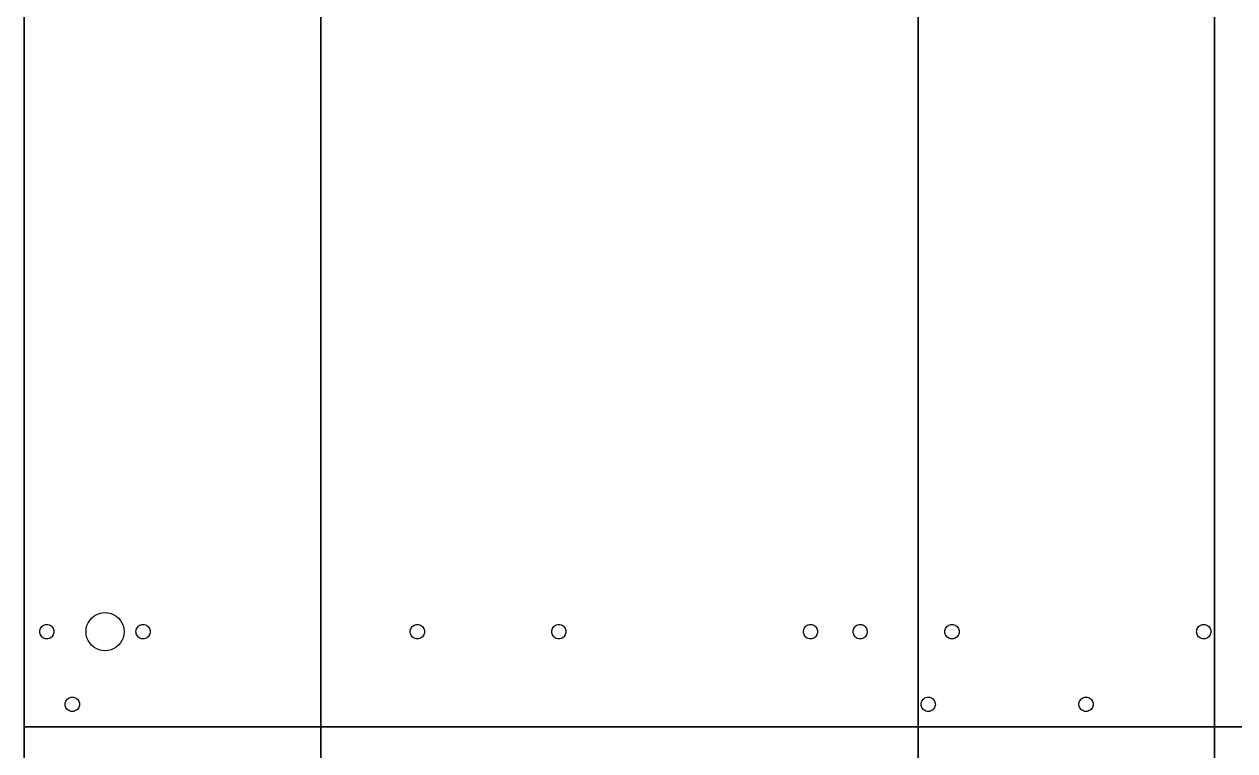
# Model space of a CAD drawing. Header units: metres. Extents: x 0 to 978, y 848 to 2000.
# Drawn here: x 0 to 292.9, y 1648.6 to 1824.3 of the extents above; entities that cross this region are included whole.
import ezdxf

# ---------------------------------------------------------------- set-up
doc = ezdxf.new("R2010")
doc.units = ezdxf.units.M

msp = doc.modelspace()

# ---------------------------------------------------------------- linework, layer by layer
for p, q in [((0, 2000), (0, 1465.04)), ((0, 1465.04), (0, 2000)), ((0, 2000), (0, 1465.04)), ((0, 1465.04), (0, 2000)), ((0, 1465.04), (0, 2000)), ((0, 1465.04), (0, 2000)), ((0, 2000), (0, 1654.4)), ((0, 1654.4), (0, 2000)), ((0, 2000), (0, 1654.4)), ((0, 2000), (0, 1654.4)), ((0, 2000), (0, 1654.4)), ((0, 1654.4), (0, 2000)), ((0, 2000), (0, 1654.4)), ((0, 1654.4), (0, 2000)), ((0, 2000), (0, 1654.4)), ((0, 1654.4), (0, 2000)), ((0, 1654.4), (0, 2000)), ((0, 1654.4), (0, 2000)), ((0, 2000), (0, 1654.4)), ((0, 1654.4), (0, 2000)), ((0, 2000), (0, 1654.4)), ((0, 1654.4), (0, 2000)), ((0, 2000), (0, 1654.4)), ((0, 1654.4), (0, 2000)), ((0, 2000), (0, 1654.4)), ((0, 2000), (0, 1654.4)), ((0, 1654.4), (0, 2000)), ((0, 2000), (0, 1654.4)), ((0, 2000), (0, 1654.4)), ((0, 1654.4), (0, 2000)), ((0, 2000), (0, 1654.4)), ((0, 1654.4), (0, 2000)), ((0, 2000), (0, 1654.4)), ((0, 2000), (0, 1654.4)), ((0, 2000), (0, 1654.4)), ((0, 1654.4), (0, 2000)), ((0, 2000), (0, 1654.4)), ((0, 1654.4), (0, 2000)), ((0, 2000), (0, 1654.4)), ((0, 2000), (0, 1654.4)), ((0, 2000), (0, 1654.4)), ((0, 1654.4), (0, 2000)), ((0, 2000), (0, 1654.4)), ((0, 1654.4), (0, 2000)), ((0, 2000), (0, 1654.4)), ((0, 2000), (0, 1654.4)), ((0, 2000), (0, 1654.4)), ((0, 1654.4), (0, 2000)), ((0, 2000), (0, 1465.04)), ((0, 1465.04), (0, 2000)), ((0, 2000), (0, 1465.04)), ((0, 1465.04), (0, 2000)), ((0, 1465.04), (0, 2000)), ((0, 1465.04), (0, 2000)), ((0, 2000), (0, 848)), ((0, 848), (0, 2000)), ((0, 2000), (0, 848)), ((0, 848), (0, 2000)), ((71.75, 2000), (71.75, 848)), ((71.75, 848), (71.75, 2000)), ((71.75, 2000), (71.75, 848)), ((71.75, 2000), (71.75, 848)), ((71.75, 848), (71.75, 2000)), ((71.75, 2000), (71.75, 848)), ((71.75, 848), (71.75, 2000)), ((71.75, 848), (71.75, 2000)), ((216.25, 848), (216.25, 2000)), ((216.25, 2000), (216.25, 848)), ((216.25, 848), (216.25, 2000)), ((216.25, 848), (216.25, 2000)), ((216.25, 2000), (216.25, 848)), ((216.25, 848), (216.25, 2000)), ((216.25, 2000), (216.25, 848)), ((216.25, 2000), (216.25, 848)), ((288, 1465.04), (288, 2000)), ((288, 1465.04), (288, 2000)), ((288, 2000), (288, 1465.04)), ((288, 2000), (288, 1465.04)), ((288, 2000), (288, 1465.04)), ((288, 2000), (288, 1465.04)), ((288, 1465.04), (288, 2000)), ((288, 1465.04), (288, 2000)), ((288, 2000), (288, 1465.04)), ((288, 2000), (288, 1465.04)), ((288, 2000), (288, 1465.04)), ((288, 2000), (288, 1465.04)), ((288, 848), (288, 2000)), ((288, 2000), (288, 848)), ((288, 848), (288, 2000)), ((288, 2000), (288, 848)), ((0, 1654.4), (414.72, 1654.4)), ((414.72, 1654.4), (0, 1654.4)), ((0, 1654.4), (0, 1654.4)), ((0, 1654.4), (414.72, 1654.4)), ((0, 1654.4), (0, 1654.4)), ((0, 1654.4), (414.72, 1654.4)), ((0, 1654.4), (414.72, 1654.4)), ((414.72, 1654.4), (0, 1654.4)), ((0, 1654.4), (414.72, 1654.4)), ((414.72, 1654.4), (0, 1654.4)), ((0, 1654.4), (414.72, 1654.4)), ((414.72, 1654.4), (0, 1654.4)), ((414.72, 1654.4), (0, 1654.4)), ((414.72, 1654.4), (0, 1654.4)), ((0, 1654.4), (978.48, 1654.4)), ((0, 1654.4), (0, 1654.4)), ((0, 1654.4), (0, 1654.4)), ((0, 1654.4), (978.48, 1654.4)), ((978.48, 1654.4), (0, 1654.4)), ((978.48, 1654.4), (0, 1654.4)), ((0, 1654.4), (978.48, 1654.4)), ((978.48, 1654.4), (0, 1654.4)), ((0, 1654.4), (414.72, 1654.4)), ((0, 1654.4), (414.72, 1654.4)), ((414.72, 1654.4), (0, 1654.4)), ((0, 1654.4), (0, 1654.4)), ((0, 1654.4), (414.72, 1654.4)), ((0, 1654.4), (0, 1654.4)), ((0, 1654.4), (414.72, 1654.4)), ((414.72, 1654.4), (0, 1654.4)), ((0, 1654.4), (414.72, 1654.4)), ((414.72, 1654.4), (0, 1654.4)), ((0, 1654.4), (0, 1654.4)), ((0, 1654.4), (414.72, 1654.4)), ((0, 1654.4), (0, 1654.4)), ((0, 1654.4), (414.72, 1654.4)), ((0, 1654.4), (414.72, 1654.4)), ((414.72, 1654.4), (0, 1654.4)), ((0, 1654.4), (414.72, 1654.4)), ((414.72, 1654.4), (0, 1654.4)), ((0, 1654.4), (0, 1654.4)), ((0, 1654.4), (414.72, 1654.4)), ((0, 1654.4), (0, 1654.4)), ((0, 1654.4), (414.72, 1654.4)), ((0, 1654.4), (414.72, 1654.4)), ((414.72, 1654.4), (0, 1654.4)), ((0, 1654.4), (414.72, 1654.4)), ((414.72, 1654.4), (0, 1654.4)), ((0, 1654.4), (0, 1654.4)), ((0, 1654.4), (414.72, 1654.4)), ((0, 1654.4), (0, 1654.4)), ((0, 1654.4), (414.72, 1654.4)), ((0, 1654.4), (414.72, 1654.4)), ((414.72, 1654.4), (0, 1654.4))]:
    msp.add_line(p, q)
for points in [[(14.96, 1677.44), (15.02, 1678.19), (15.19, 1678.9), (15.47, 1679.56), (15.84, 1680.16), (16.3, 1680.7), (16.84, 1681.16), (17.44, 1681.53), (18.1, 1681.81), (18.81, 1681.99), (19.56, 1682.05)], [(14.96, 1677.44), (15.02, 1678.19), (15.19, 1678.9), (15.47, 1679.56), (15.84, 1680.16), (16.3, 1680.7), (16.84, 1681.16), (17.44, 1681.53), (18.1, 1681.81), (18.81, 1681.99), (19.56, 1682.05)], [(14.96, 1677.44), (15.02, 1678.19), (15.19, 1678.9), (15.47, 1679.56), (15.84, 1680.16), (16.3, 1680.7), (16.84, 1681.16), (17.44, 1681.53), (18.1, 1681.81), (18.81, 1681.99), (19.56, 1682.05)], [(14.96, 1677.44), (15.02, 1678.19), (15.19, 1678.9), (15.47, 1679.56), (15.84, 1680.16), (16.3, 1680.7), (16.84, 1681.16), (17.44, 1681.53), (18.1, 1681.81), (18.81, 1681.99), (19.56, 1682.05)], [(14.96, 1677.44), (15.02, 1678.19), (15.19, 1678.9), (15.47, 1679.56), (15.84, 1680.16), (16.3, 1680.7), (16.84, 1681.16), (17.44, 1681.53), (18.1, 1681.81), (18.81, 1681.99), (19.56, 1682.05)], [(19.56, 1682.05), (20.3, 1681.99), (21.01, 1681.81), (21.67, 1681.53), (22.27, 1681.16), (22.81, 1680.7), (23.27, 1680.16), (23.64, 1679.56), (23.92, 1678.9), (24.1, 1678.19), (24.16, 1677.44)], [(19.56, 1682.05), (20.3, 1681.99), (21.01, 1681.81), (21.67, 1681.53), (22.27, 1681.16), (22.81, 1680.7), (23.27, 1680.16), (23.64, 1679.56), (23.92, 1678.9), (24.1, 1678.19), (24.16, 1677.44)], [(19.56, 1682.05), (20.3, 1681.99), (21.01, 1681.81), (21.67, 1681.53), (22.27, 1681.16), (22.81, 1680.7), (23.27, 1680.16), (23.64, 1679.56), (23.92, 1678.9), (24.1, 1678.19), (24.16, 1677.44)], [(19.56, 1682.05), (20.3, 1681.99), (21.01, 1681.81), (21.67, 1681.53), (22.27, 1681.16), (22.81, 1680.7), (23.27, 1680.16), (23.64, 1679.56), (23.92, 1678.9), (24.1, 1678.19), (24.16, 1677.44)], [(19.56, 1682.05), (20.3, 1681.99), (21.01, 1681.81), (21.67, 1681.53), (22.27, 1681.16), (22.81, 1680.7), (23.27, 1680.16), (23.64, 1679.56), (23.92, 1678.9), (24.1, 1678.19), (24.16, 1677.44)], [(3.74, 1677.44), (3.76, 1677.72), (3.83, 1677.99), (3.93, 1678.23), (4.07, 1678.46), (4.25, 1678.66), (4.45, 1678.83), (4.67, 1678.98), (4.92, 1679.08), (5.19, 1679.15), (5.47, 1679.17)], [(5.47, 1679.17), (5.75, 1679.15), (6.01, 1679.08), (6.26, 1678.98), (6.49, 1678.83), (6.69, 1678.66), (6.86, 1678.46), (7, 1678.23), (7.11, 1677.99), (7.17, 1677.72), (7.19, 1677.44)], [(27.03, 1677.44), (27.06, 1677.72), (27.12, 1677.99), (27.23, 1678.23), (27.37, 1678.46), (27.54, 1678.66), (27.74, 1678.83), (27.97, 1678.98), (28.21, 1679.08), (28.48, 1679.15), (28.76, 1679.17)], [(28.76, 1679.17), (29.04, 1679.15), (29.31, 1679.08), (29.55, 1678.98), (29.78, 1678.83), (29.98, 1678.66), (30.15, 1678.46), (30.29, 1678.23), (30.4, 1677.99), (30.46, 1677.72), (30.49, 1677.44)], [(93.4, 1677.44), (93.42, 1677.72), (93.49, 1677.99), (93.59, 1678.23), (93.73, 1678.46), (93.9, 1678.66), (94.1, 1678.83), (94.33, 1678.98), (94.58, 1679.08), (94.84, 1679.15), (95.12, 1679.17)], [(93.4, 1677.44), (93.42, 1677.72), (93.49, 1677.99), (93.59, 1678.23), (93.73, 1678.46), (93.9, 1678.66), (94.1, 1678.83), (94.33, 1678.98), (94.58, 1679.08), (94.84, 1679.15), (95.12, 1679.17)], [(93.4, 1677.44), (93.42, 1677.72), (93.49, 1677.99), (93.59, 1678.23), (93.73, 1678.46), (93.9, 1678.66), (94.1, 1678.83), (94.33, 1678.98), (94.58, 1679.08), (94.84, 1679.15), (95.12, 1679.17)], [(93.4, 1677.44), (93.42, 1677.72), (93.49, 1677.99), (93.59, 1678.23), (93.73, 1678.46), (93.9, 1678.66), (94.1, 1678.83), (94.33, 1678.98), (94.58, 1679.08), (94.84, 1679.15), (95.12, 1679.17)], [(93.4, 1677.44), (93.42, 1677.72), (93.49, 1677.99), (93.59, 1678.23), (93.73, 1678.46), (93.9, 1678.66), (94.1, 1678.83), (94.33, 1678.98), (94.58, 1679.08), (94.84, 1679.15), (95.12, 1679.17)], [(93.4, 1677.44), (93.42, 1677.72), (93.49, 1677.99), (93.59, 1678.23), (93.73, 1678.46), (93.9, 1678.66), (94.1, 1678.83), (94.33, 1678.98), (94.58, 1679.08), (94.84, 1679.15), (95.12, 1679.17)], [(93.4, 1677.44), (93.42, 1677.72), (93.49, 1677.99), (93.59, 1678.23), (93.73, 1678.46), (93.9, 1678.66), (94.1, 1678.83), (94.33, 1678.98), (94.58, 1679.08), (94.84, 1679.15), (95.12, 1679.17)], [(93.4, 1677.44), (93.42, 1677.72), (93.49, 1677.99), (93.59, 1678.23), (93.73, 1678.46), (93.9, 1678.66), (94.1, 1678.83), (94.33, 1678.98), (94.58, 1679.08), (94.84, 1679.15), (95.12, 1679.17)], [(93.4, 1677.44), (93.42, 1677.72), (93.49, 1677.99), (93.59, 1678.23), (93.73, 1678.46), (93.9, 1678.66), (94.1, 1678.83), (94.33, 1678.98), (94.58, 1679.08), (94.84, 1679.15), (95.12, 1679.17)], [(95.12, 1679.17), (95.4, 1679.15), (95.67, 1679.08), (95.92, 1678.98), (96.14, 1678.83), (96.34, 1678.66), (96.52, 1678.46), (96.66, 1678.23), (96.76, 1677.99), (96.83, 1677.72), (96.85, 1677.44)], [(95.12, 1679.17), (95.4, 1679.15), (95.67, 1679.08), (95.92, 1678.98), (96.14, 1678.83), (96.34, 1678.66), (96.52, 1678.46), (96.66, 1678.23), (96.76, 1677.99), (96.83, 1677.72), (96.85, 1677.44)], [(95.12, 1679.17), (95.4, 1679.15), (95.67, 1679.08), (95.92, 1678.98), (96.14, 1678.83), (96.34, 1678.66), (96.52, 1678.46), (96.66, 1678.23), (96.76, 1677.99), (96.83, 1677.72), (96.85, 1677.44)], [(95.12, 1679.17), (95.4, 1679.15), (95.67, 1679.08), (95.92, 1678.98), (96.14, 1678.83), (96.34, 1678.66), (96.52, 1678.46), (96.66, 1678.23), (96.76, 1677.99), (96.83, 1677.72), (96.85, 1677.44)], [(95.12, 1679.17), (95.4, 1679.15), (95.67, 1679.08), (95.92, 1678.98), (96.14, 1678.83), (96.34, 1678.66), (96.52, 1678.46), (96.66, 1678.23), (96.76, 1677.99), (96.83, 1677.72), (96.85, 1677.44)], [(95.12, 1679.17), (95.4, 1679.15), (95.67, 1679.08), (95.92, 1678.98), (96.14, 1678.83), (96.34, 1678.66), (96.52, 1678.46), (96.66, 1678.23), (96.76, 1677.99), (96.83, 1677.72), (96.85, 1677.44)], [(95.12, 1679.17), (95.4, 1679.15), (95.67, 1679.08), (95.92, 1678.98), (96.14, 1678.83), (96.34, 1678.66), (96.52, 1678.46), (96.66, 1678.23), (96.76, 1677.99), (96.83, 1677.72), (96.85, 1677.44)], [(95.12, 1679.17), (95.4, 1679.15), (95.67, 1679.08), (95.92, 1678.98), (96.14, 1678.83), (96.34, 1678.66), (96.52, 1678.46), (96.66, 1678.23), (96.76, 1677.99), (96.83, 1677.72), (96.85, 1677.44)], [(95.12, 1679.17), (95.4, 1679.15), (95.67, 1679.08), (95.92, 1678.98), (96.14, 1678.83), (96.34, 1678.66), (96.52, 1678.46), (96.66, 1678.23), (96.76, 1677.99), (96.83, 1677.72), (96.85, 1677.44)], [(127.62, 1677.44), (127.65, 1677.72), (127.71, 1677.99), (127.82, 1678.23), (127.96, 1678.46), (128.13, 1678.66), (128.33, 1678.83), (128.56, 1678.98), (128.8, 1679.08), (129.07, 1679.15), (129.35, 1679.17)], [(129.35, 1679.17), (129.63, 1679.15), (129.89, 1679.08), (130.14, 1678.98), (130.37, 1678.83), (130.57, 1678.66), (130.74, 1678.46), (130.88, 1678.23), (130.99, 1677.99), (131.05, 1677.72), (131.07, 1677.44)], [(188.52, 1677.44), (188.54, 1677.72), (188.61, 1677.99), (188.71, 1678.23), (188.86, 1678.46), (189.03, 1678.66), (189.23, 1678.83), (189.45, 1678.98), (189.7, 1679.08), (189.97, 1679.15), (190.25, 1679.17)], [(188.52, 1677.44), (188.54, 1677.72), (188.61, 1677.99), (188.71, 1678.23), (188.86, 1678.46), (189.03, 1678.66), (189.23, 1678.83), (189.45, 1678.98), (189.7, 1679.08), (189.97, 1679.15), (190.25, 1679.17)], [(188.52, 1677.44), (188.54, 1677.72), (188.61, 1677.99), (188.71, 1678.23), (188.86, 1678.46), (189.03, 1678.66), (189.23, 1678.83), (189.45, 1678.98), (189.7, 1679.08), (189.97, 1679.15), (190.25, 1679.17)], [(188.52, 1677.44), (188.54, 1677.72), (188.61, 1677.99), (188.71, 1678.23), (188.86, 1678.46), (189.03, 1678.66), (189.23, 1678.83), (189.45, 1678.98), (189.7, 1679.08), (189.97, 1679.15), (190.25, 1679.17)], [(188.52, 1677.44), (188.54, 1677.72), (188.61, 1677.99), (188.71, 1678.23), (188.86, 1678.46), (189.03, 1678.66), (189.23, 1678.83), (189.45, 1678.98), (189.7, 1679.08), (189.97, 1679.15), (190.25, 1679.17)], [(188.52, 1677.44), (188.54, 1677.72), (188.61, 1677.99), (188.71, 1678.23), (188.86, 1678.46), (189.03, 1678.66), (189.23, 1678.83), (189.45, 1678.98), (189.7, 1679.08), (189.97, 1679.15), (190.25, 1679.17)], [(188.52, 1677.44), (188.54, 1677.72), (188.61, 1677.99), (188.71, 1678.23), (188.86, 1678.46), (189.03, 1678.66), (189.23, 1678.83), (189.45, 1678.98), (189.7, 1679.08), (189.97, 1679.15), (190.25, 1679.17)], [(188.52, 1677.44), (188.54, 1677.72), (188.61, 1677.99), (188.71, 1678.23), (188.86, 1678.46), (189.03, 1678.66), (189.23, 1678.83), (189.45, 1678.98), (189.7, 1679.08), (189.97, 1679.15), (190.25, 1679.17)], [(188.52, 1677.44), (188.54, 1677.72), (188.61, 1677.99), (188.71, 1678.23), (188.86, 1678.46), (189.03, 1678.66), (189.23, 1678.83), (189.45, 1678.98), (189.7, 1679.08), (189.97, 1679.15), (190.25, 1679.17)], [(190.25, 1679.17), (190.53, 1679.15), (190.79, 1679.08), (191.04, 1678.98), (191.27, 1678.83), (191.47, 1678.66), (191.64, 1678.46), (191.78, 1678.23), (191.89, 1677.99), (191.95, 1677.72), (191.97, 1677.44)], [(190.25, 1679.17), (190.53, 1679.15), (190.79, 1679.08), (191.04, 1678.98), (191.27, 1678.83), (191.47, 1678.66), (191.64, 1678.46), (191.78, 1678.23), (191.89, 1677.99), (191.95, 1677.72), (191.97, 1677.44)], [(190.25, 1679.17), (190.53, 1679.15), (190.79, 1679.08), (191.04, 1678.98), (191.27, 1678.83), (191.47, 1678.66), (191.64, 1678.46), (191.78, 1678.23), (191.89, 1677.99), (191.95, 1677.72), (191.97, 1677.44)], [(190.25, 1679.17), (190.53, 1679.15), (190.79, 1679.08), (191.04, 1678.98), (191.27, 1678.83), (191.47, 1678.66), (191.64, 1678.46), (191.78, 1678.23), (191.89, 1677.99), (191.95, 1677.72), (191.97, 1677.44)], [(190.25, 1679.17), (190.53, 1679.15), (190.79, 1679.08), (191.04, 1678.98), (191.27, 1678.83), (191.47, 1678.66), (191.64, 1678.46), (191.78, 1678.23), (191.89, 1677.99), (191.95, 1677.72), (191.97, 1677.44)], [(190.25, 1679.17), (190.53, 1679.15), (190.79, 1679.08), (191.04, 1678.98), (191.27, 1678.83), (191.47, 1678.66), (191.64, 1678.46), (191.78, 1678.23), (191.89, 1677.99), (191.95, 1677.72), (191.97, 1677.44)], [(190.25, 1679.17), (190.53, 1679.15), (190.79, 1679.08), (191.04, 1678.98), (191.27, 1678.83), (191.47, 1678.66), (191.64, 1678.46), (191.78, 1678.23), (191.89, 1677.99), (191.95, 1677.72), (191.97, 1677.44)], [(190.25, 1679.17), (190.53, 1679.15), (190.79, 1679.08), (191.04, 1678.98), (191.27, 1678.83), (191.47, 1678.66), (191.64, 1678.46), (191.78, 1678.23), (191.89, 1677.99), (191.95, 1677.72), (191.97, 1677.44)], [(190.25, 1679.17), (190.53, 1679.15), (190.79, 1679.08), (191.04, 1678.98), (191.27, 1678.83), (191.47, 1678.66), (191.64, 1678.46), (191.78, 1678.23), (191.89, 1677.99), (191.95, 1677.72), (191.97, 1677.44)], [(200.53, 1677.44), (200.55, 1677.72), (200.62, 1677.99), (200.72, 1678.23), (200.86, 1678.46), (201.04, 1678.66), (201.24, 1678.83), (201.46, 1678.98), (201.71, 1679.08), (201.98, 1679.15), (202.26, 1679.17)], [(202.26, 1679.17), (202.54, 1679.15), (202.8, 1679.08), (203.05, 1678.98), (203.28, 1678.83), (203.48, 1678.66), (203.65, 1678.46), (203.79, 1678.23), (203.9, 1677.99), (203.96, 1677.72), (203.98, 1677.44)], [(222.75, 1677.44), (222.77, 1677.72), (222.83, 1677.99), (222.94, 1678.23), (223.08, 1678.46), (223.25, 1678.66), (223.45, 1678.83), (223.68, 1678.98), (223.93, 1679.08), (224.19, 1679.15), (224.47, 1679.17)], [(224.47, 1679.17), (224.75, 1679.15), (225.02, 1679.08), (225.27, 1678.98), (225.49, 1678.83), (225.69, 1678.66), (225.86, 1678.46), (226.01, 1678.23), (226.11, 1677.99), (226.18, 1677.72), (226.2, 1677.44)], [(283.65, 1677.44), (283.67, 1677.72), (283.73, 1677.99), (283.84, 1678.23), (283.98, 1678.46), (284.15, 1678.66), (284.35, 1678.83), (284.58, 1678.98), (284.83, 1679.08), (285.09, 1679.15), (285.37, 1679.17)], [(283.65, 1677.44), (283.67, 1677.72), (283.73, 1677.99), (283.84, 1678.23), (283.98, 1678.46), (284.15, 1678.66), (284.35, 1678.83), (284.58, 1678.98), (284.83, 1679.08), (285.09, 1679.15), (285.37, 1679.17)], [(283.65, 1677.44), (283.67, 1677.72), (283.73, 1677.99), (283.84, 1678.23), (283.98, 1678.46), (284.15, 1678.66), (284.35, 1678.83), (284.58, 1678.98), (284.83, 1679.08), (285.09, 1679.15), (285.37, 1679.17)], [(283.65, 1677.44), (283.67, 1677.72), (283.73, 1677.99), (283.84, 1678.23), (283.98, 1678.46), (284.15, 1678.66), (284.35, 1678.83), (284.58, 1678.98), (284.83, 1679.08), (285.09, 1679.15), (285.37, 1679.17)], [(283.65, 1677.44), (283.67, 1677.72), (283.73, 1677.99), (283.84, 1678.23), (283.98, 1678.46), (284.15, 1678.66), (284.35, 1678.83), (284.58, 1678.98), (284.83, 1679.08), (285.09, 1679.15), (285.37, 1679.17)], [(283.65, 1677.44), (283.67, 1677.72), (283.73, 1677.99), (283.84, 1678.23), (283.98, 1678.46), (284.15, 1678.66), (284.35, 1678.83), (284.58, 1678.98), (284.83, 1679.08), (285.09, 1679.15), (285.37, 1679.17)], [(283.65, 1677.44), (283.67, 1677.72), (283.73, 1677.99), (283.84, 1678.23), (283.98, 1678.46), (284.15, 1678.66), (284.35, 1678.83), (284.58, 1678.98), (284.83, 1679.08), (285.09, 1679.15), (285.37, 1679.17)], [(283.65, 1677.44), (283.67, 1677.72), (283.73, 1677.99), (283.84, 1678.23), (283.98, 1678.46), (284.15, 1678.66), (284.35, 1678.83), (284.58, 1678.98), (284.83, 1679.08), (285.09, 1679.15), (285.37, 1679.17)], [(283.65, 1677.44), (283.67, 1677.72), (283.73, 1677.99), (283.84, 1678.23), (283.98, 1678.46), (284.15, 1678.66), (284.35, 1678.83), (284.58, 1678.98), (284.83, 1679.08), (285.09, 1679.15), (285.37, 1679.17)], [(285.37, 1679.17), (285.65, 1679.15), (285.92, 1679.08), (286.16, 1678.98), (286.39, 1678.83), (286.59, 1678.66), (286.76, 1678.46), (286.9, 1678.23), (287.01, 1677.99), (287.07, 1677.72), (287.1, 1677.44)], [(285.37, 1679.17), (285.65, 1679.15), (285.92, 1679.08), (286.16, 1678.98), (286.39, 1678.83), (286.59, 1678.66), (286.76, 1678.46), (286.9, 1678.23), (287.01, 1677.99), (287.07, 1677.72), (287.1, 1677.44)], [(285.37, 1679.17), (285.65, 1679.15), (285.92, 1679.08), (286.16, 1678.98), (286.39, 1678.83), (286.59, 1678.66), (286.76, 1678.46), (286.9, 1678.23), (287.01, 1677.99), (287.07, 1677.72), (287.1, 1677.44)], [(285.37, 1679.17), (285.65, 1679.15), (285.92, 1679.08), (286.16, 1678.98), (286.39, 1678.83), (286.59, 1678.66), (286.76, 1678.46), (286.9, 1678.23), (287.01, 1677.99), (287.07, 1677.72), (287.1, 1677.44)], [(285.37, 1679.17), (285.65, 1679.15), (285.92, 1679.08), (286.16, 1678.98), (286.39, 1678.83), (286.59, 1678.66), (286.76, 1678.46), (286.9, 1678.23), (287.01, 1677.99), (287.07, 1677.72), (287.1, 1677.44)], [(285.37, 1679.17), (285.65, 1679.15), (285.92, 1679.08), (286.16, 1678.98), (286.39, 1678.83), (286.59, 1678.66), (286.76, 1678.46), (286.9, 1678.23), (287.01, 1677.99), (287.07, 1677.72), (287.1, 1677.44)], [(285.37, 1679.17), (285.65, 1679.15), (285.92, 1679.08), (286.16, 1678.98), (286.39, 1678.83), (286.59, 1678.66), (286.76, 1678.46), (286.9, 1678.23), (287.01, 1677.99), (287.07, 1677.72), (287.1, 1677.44)], [(285.37, 1679.17), (285.65, 1679.15), (285.92, 1679.08), (286.16, 1678.98), (286.39, 1678.83), (286.59, 1678.66), (286.76, 1678.46), (286.9, 1678.23), (287.01, 1677.99), (287.07, 1677.72), (287.1, 1677.44)], [(285.37, 1679.17), (285.65, 1679.15), (285.92, 1679.08), (286.16, 1678.98), (286.39, 1678.83), (286.59, 1678.66), (286.76, 1678.46), (286.9, 1678.23), (287.01, 1677.99), (287.07, 1677.72), (287.1, 1677.44)], [(5.47, 1675.71), (5.19, 1675.73), (4.92, 1675.8), (4.67, 1675.9), (4.45, 1676.05), (4.25, 1676.22), (4.07, 1676.42), (3.93, 1676.65), (3.83, 1676.89), (3.76, 1677.16), (3.74, 1677.44)], [(7.19, 1677.44), (7.17, 1677.16), (7.11, 1676.89), (7, 1676.65), (6.86, 1676.42), (6.69, 1676.22), (6.49, 1676.05), (6.26, 1675.9), (6.01, 1675.8), (5.75, 1675.73), (5.47, 1675.71)], [(19.56, 1672.83), (18.81, 1672.89), (18.1, 1673.07), (17.44, 1673.35), (16.84, 1673.72), (16.3, 1674.18), (15.84, 1674.72), (15.47, 1675.32), (15.19, 1675.98), (15.02, 1676.69), (14.96, 1677.44)], [(19.56, 1672.83), (18.81, 1672.89), (18.1, 1673.07), (17.44, 1673.35), (16.84, 1673.72), (16.3, 1674.18), (15.84, 1674.72), (15.47, 1675.32), (15.19, 1675.98), (15.02, 1676.69), (14.96, 1677.44)], [(19.56, 1672.83), (18.81, 1672.89), (18.1, 1673.07), (17.44, 1673.35), (16.84, 1673.72), (16.3, 1674.18), (15.84, 1674.72), (15.47, 1675.32), (15.19, 1675.98), (15.02, 1676.69), (14.96, 1677.44)], [(19.56, 1672.83), (18.81, 1672.89), (18.1, 1673.07), (17.44, 1673.35), (16.84, 1673.72), (16.3, 1674.18), (15.84, 1674.72), (15.47, 1675.32), (15.19, 1675.98), (15.02, 1676.69), (14.96, 1677.44)], [(19.56, 1672.83), (18.81, 1672.89), (18.1, 1673.07), (17.44, 1673.35), (16.84, 1673.72), (16.3, 1674.18), (15.84, 1674.72), (15.47, 1675.32), (15.19, 1675.98), (15.02, 1676.69), (14.96, 1677.44)], [(24.16, 1677.44), (24.1, 1676.69), (23.92, 1675.98), (23.64, 1675.32), (23.27, 1674.72), (22.81, 1674.18), (22.27, 1673.72), (21.67, 1673.35), (21.01, 1673.07), (20.3, 1672.89), (19.56, 1672.83)], [(24.16, 1677.44), (24.1, 1676.69), (23.92, 1675.98), (23.64, 1675.32), (23.27, 1674.72), (22.81, 1674.18), (22.27, 1673.72), (21.67, 1673.35), (21.01, 1673.07), (20.3, 1672.89), (19.56, 1672.83)], [(24.16, 1677.44), (24.1, 1676.69), (23.92, 1675.98), (23.64, 1675.32), (23.27, 1674.72), (22.81, 1674.18), (22.27, 1673.72), (21.67, 1673.35), (21.01, 1673.07), (20.3, 1672.89), (19.56, 1672.83)], [(24.16, 1677.44), (24.1, 1676.69), (23.92, 1675.98), (23.64, 1675.32), (23.27, 1674.72), (22.81, 1674.18), (22.27, 1673.72), (21.67, 1673.35), (21.01, 1673.07), (20.3, 1672.89), (19.56, 1672.83)], [(24.16, 1677.44), (24.1, 1676.69), (23.92, 1675.98), (23.64, 1675.32), (23.27, 1674.72), (22.81, 1674.18), (22.27, 1673.72), (21.67, 1673.35), (21.01, 1673.07), (20.3, 1672.89), (19.56, 1672.83)], [(28.76, 1675.71), (28.48, 1675.73), (28.21, 1675.8), (27.97, 1675.9), (27.74, 1676.05), (27.54, 1676.22), (27.37, 1676.42), (27.23, 1676.65), (27.12, 1676.89), (27.06, 1677.16), (27.03, 1677.44)], [(30.49, 1677.44), (30.46, 1677.16), (30.4, 1676.89), (30.29, 1676.65), (30.15, 1676.42), (29.98, 1676.22), (29.78, 1676.05), (29.55, 1675.9), (29.31, 1675.8), (29.04, 1675.73), (28.76, 1675.71)], [(95.12, 1675.71), (94.84, 1675.73), (94.58, 1675.8), (94.33, 1675.9), (94.1, 1676.05), (93.9, 1676.22), (93.73, 1676.42), (93.59, 1676.65), (93.49, 1676.89), (93.42, 1677.16), (93.4, 1677.44)], [(95.12, 1675.71), (94.84, 1675.73), (94.58, 1675.8), (94.33, 1675.9), (94.1, 1676.05), (93.9, 1676.22), (93.73, 1676.42), (93.59, 1676.65), (93.49, 1676.89), (93.42, 1677.16), (93.4, 1677.44)], [(95.12, 1675.71), (94.84, 1675.73), (94.58, 1675.8), (94.33, 1675.9), (94.1, 1676.05), (93.9, 1676.22), (93.73, 1676.42), (93.59, 1676.65), (93.49, 1676.89), (93.42, 1677.16), (93.4, 1677.44)], [(95.12, 1675.71), (94.84, 1675.73), (94.58, 1675.8), (94.33, 1675.9), (94.1, 1676.05), (93.9, 1676.22), (93.73, 1676.42), (93.59, 1676.65), (93.49, 1676.89), (93.42, 1677.16), (93.4, 1677.44)], [(95.12, 1675.71), (94.84, 1675.73), (94.58, 1675.8), (94.33, 1675.9), (94.1, 1676.05), (93.9, 1676.22), (93.73, 1676.42), (93.59, 1676.65), (93.49, 1676.89), (93.42, 1677.16), (93.4, 1677.44)], [(95.12, 1675.71), (94.84, 1675.73), (94.58, 1675.8), (94.33, 1675.9), (94.1, 1676.05), (93.9, 1676.22), (93.73, 1676.42), (93.59, 1676.65), (93.49, 1676.89), (93.42, 1677.16), (93.4, 1677.44)], [(95.12, 1675.71), (94.84, 1675.73), (94.58, 1675.8), (94.33, 1675.9), (94.1, 1676.05), (93.9, 1676.22), (93.73, 1676.42), (93.59, 1676.65), (93.49, 1676.89), (93.42, 1677.16), (93.4, 1677.44)], [(95.12, 1675.71), (94.84, 1675.73), (94.58, 1675.8), (94.33, 1675.9), (94.1, 1676.05), (93.9, 1676.22), (93.73, 1676.42), (93.59, 1676.65), (93.49, 1676.89), (93.42, 1677.16), (93.4, 1677.44)], [(95.12, 1675.71), (94.84, 1675.73), (94.58, 1675.8), (94.33, 1675.9), (94.1, 1676.05), (93.9, 1676.22), (93.73, 1676.42), (93.59, 1676.65), (93.49, 1676.89), (93.42, 1677.16), (93.4, 1677.44)], [(96.85, 1677.44), (96.83, 1677.16), (96.76, 1676.89), (96.66, 1676.65), (96.52, 1676.42), (96.34, 1676.22), (96.14, 1676.05), (95.92, 1675.9), (95.67, 1675.8), (95.4, 1675.73), (95.12, 1675.71)], [(96.85, 1677.44), (96.83, 1677.16), (96.76, 1676.89), (96.66, 1676.65), (96.52, 1676.42), (96.34, 1676.22), (96.14, 1676.05), (95.92, 1675.9), (95.67, 1675.8), (95.4, 1675.73), (95.12, 1675.71)], [(96.85, 1677.44), (96.83, 1677.16), (96.76, 1676.89), (96.66, 1676.65), (96.52, 1676.42), (96.34, 1676.22), (96.14, 1676.05), (95.92, 1675.9), (95.67, 1675.8), (95.4, 1675.73), (95.12, 1675.71)], [(96.85, 1677.44), (96.83, 1677.16), (96.76, 1676.89), (96.66, 1676.65), (96.52, 1676.42), (96.34, 1676.22), (96.14, 1676.05), (95.92, 1675.9), (95.67, 1675.8), (95.4, 1675.73), (95.12, 1675.71)], [(96.85, 1677.44), (96.83, 1677.16), (96.76, 1676.89), (96.66, 1676.65), (96.52, 1676.42), (96.34, 1676.22), (96.14, 1676.05), (95.92, 1675.9), (95.67, 1675.8), (95.4, 1675.73), (95.12, 1675.71)], [(96.85, 1677.44), (96.83, 1677.16), (96.76, 1676.89), (96.66, 1676.65), (96.52, 1676.42), (96.34, 1676.22), (96.14, 1676.05), (95.92, 1675.9), (95.67, 1675.8), (95.4, 1675.73), (95.12, 1675.71)], [(96.85, 1677.44), (96.83, 1677.16), (96.76, 1676.89), (96.66, 1676.65), (96.52, 1676.42), (96.34, 1676.22), (96.14, 1676.05), (95.92, 1675.9), (95.67, 1675.8), (95.4, 1675.73), (95.12, 1675.71)], [(96.85, 1677.44), (96.83, 1677.16), (96.76, 1676.89), (96.66, 1676.65), (96.52, 1676.42), (96.34, 1676.22), (96.14, 1676.05), (95.92, 1675.9), (95.67, 1675.8), (95.4, 1675.73), (95.12, 1675.71)], [(96.85, 1677.44), (96.83, 1677.16), (96.76, 1676.89), (96.66, 1676.65), (96.52, 1676.42), (96.34, 1676.22), (96.14, 1676.05), (95.92, 1675.9), (95.67, 1675.8), (95.4, 1675.73), (95.12, 1675.71)], [(129.35, 1675.71), (129.07, 1675.73), (128.8, 1675.8), (128.56, 1675.9), (128.33, 1676.05), (128.13, 1676.22), (127.96, 1676.42), (127.82, 1676.65), (127.71, 1676.89), (127.65, 1677.16), (127.62, 1677.44)], [(131.07, 1677.44), (131.05, 1677.16), (130.99, 1676.89), (130.88, 1676.65), (130.74, 1676.42), (130.57, 1676.22), (130.37, 1676.05), (130.14, 1675.9), (129.89, 1675.8), (129.63, 1675.73), (129.35, 1675.71)], [(190.25, 1675.71), (189.97, 1675.73), (189.7, 1675.8), (189.45, 1675.9), (189.23, 1676.05), (189.03, 1676.22), (188.86, 1676.42), (188.71, 1676.65), (188.61, 1676.89), (188.54, 1677.16), (188.52, 1677.44)], [(190.25, 1675.71), (189.97, 1675.73), (189.7, 1675.8), (189.45, 1675.9), (189.23, 1676.05), (189.03, 1676.22), (188.86, 1676.42), (188.71, 1676.65), (188.61, 1676.89), (188.54, 1677.16), (188.52, 1677.44)], [(190.25, 1675.71), (189.97, 1675.73), (189.7, 1675.8), (189.45, 1675.9), (189.23, 1676.05), (189.03, 1676.22), (188.86, 1676.42), (188.71, 1676.65), (188.61, 1676.89), (188.54, 1677.16), (188.52, 1677.44)], [(190.25, 1675.71), (189.97, 1675.73), (189.7, 1675.8), (189.45, 1675.9), (189.23, 1676.05), (189.03, 1676.22), (188.86, 1676.42), (188.71, 1676.65), (188.61, 1676.89), (188.54, 1677.16), (188.52, 1677.44)], [(190.25, 1675.71), (189.97, 1675.73), (189.7, 1675.8), (189.45, 1675.9), (189.23, 1676.05), (189.03, 1676.22), (188.86, 1676.42), (188.71, 1676.65), (188.61, 1676.89), (188.54, 1677.16), (188.52, 1677.44)], [(190.25, 1675.71), (189.97, 1675.73), (189.7, 1675.8), (189.45, 1675.9), (189.23, 1676.05), (189.03, 1676.22), (188.86, 1676.42), (188.71, 1676.65), (188.61, 1676.89), (188.54, 1677.16), (188.52, 1677.44)], [(190.25, 1675.71), (189.97, 1675.73), (189.7, 1675.8), (189.45, 1675.9), (189.23, 1676.05), (189.03, 1676.22), (188.86, 1676.42), (188.71, 1676.65), (188.61, 1676.89), (188.54, 1677.16), (188.52, 1677.44)], [(190.25, 1675.71), (189.97, 1675.73), (189.7, 1675.8), (189.45, 1675.9), (189.23, 1676.05), (189.03, 1676.22), (188.86, 1676.42), (188.71, 1676.65), (188.61, 1676.89), (188.54, 1677.16), (188.52, 1677.44)], [(190.25, 1675.71), (189.97, 1675.73), (189.7, 1675.8), (189.45, 1675.9), (189.23, 1676.05), (189.03, 1676.22), (188.86, 1676.42), (188.71, 1676.65), (188.61, 1676.89), (188.54, 1677.16), (188.52, 1677.44)], [(191.97, 1677.44), (191.95, 1677.16), (191.89, 1676.89), (191.78, 1676.65), (191.64, 1676.42), (191.47, 1676.22), (191.27, 1676.05), (191.04, 1675.9), (190.79, 1675.8), (190.53, 1675.73), (190.25, 1675.71)], [(191.97, 1677.44), (191.95, 1677.16), (191.89, 1676.89), (191.78, 1676.65), (191.64, 1676.42), (191.47, 1676.22), (191.27, 1676.05), (191.04, 1675.9), (190.79, 1675.8), (190.53, 1675.73), (190.25, 1675.71)], [(191.97, 1677.44), (191.95, 1677.16), (191.89, 1676.89), (191.78, 1676.65), (191.64, 1676.42), (191.47, 1676.22), (191.27, 1676.05), (191.04, 1675.9), (190.79, 1675.8), (190.53, 1675.73), (190.25, 1675.71)], [(191.97, 1677.44), (191.95, 1677.16), (191.89, 1676.89), (191.78, 1676.65), (191.64, 1676.42), (191.47, 1676.22), (191.27, 1676.05), (191.04, 1675.9), (190.79, 1675.8), (190.53, 1675.73), (190.25, 1675.71)], [(191.97, 1677.44), (191.95, 1677.16), (191.89, 1676.89), (191.78, 1676.65), (191.64, 1676.42), (191.47, 1676.22), (191.27, 1676.05), (191.04, 1675.9), (190.79, 1675.8), (190.53, 1675.73), (190.25, 1675.71)], [(191.97, 1677.44), (191.95, 1677.16), (191.89, 1676.89), (191.78, 1676.65), (191.64, 1676.42), (191.47, 1676.22), (191.27, 1676.05), (191.04, 1675.9), (190.79, 1675.8), (190.53, 1675.73), (190.25, 1675.71)], [(191.97, 1677.44), (191.95, 1677.16), (191.89, 1676.89), (191.78, 1676.65), (191.64, 1676.42), (191.47, 1676.22), (191.27, 1676.05), (191.04, 1675.9), (190.79, 1675.8), (190.53, 1675.73), (190.25, 1675.71)], [(191.97, 1677.44), (191.95, 1677.16), (191.89, 1676.89), (191.78, 1676.65), (191.64, 1676.42), (191.47, 1676.22), (191.27, 1676.05), (191.04, 1675.9), (190.79, 1675.8), (190.53, 1675.73), (190.25, 1675.71)], [(191.97, 1677.44), (191.95, 1677.16), (191.89, 1676.89), (191.78, 1676.65), (191.64, 1676.42), (191.47, 1676.22), (191.27, 1676.05), (191.04, 1675.9), (190.79, 1675.8), (190.53, 1675.73), (190.25, 1675.71)], [(202.26, 1675.71), (201.98, 1675.73), (201.71, 1675.8), (201.46, 1675.9), (201.24, 1676.05), (201.04, 1676.22), (200.86, 1676.42), (200.72, 1676.65), (200.62, 1676.89), (200.55, 1677.16), (200.53, 1677.44)], [(203.98, 1677.44), (203.96, 1677.16), (203.9, 1676.89), (203.79, 1676.65), (203.65, 1676.42), (203.48, 1676.22), (203.28, 1676.05), (203.05, 1675.9), (202.8, 1675.8), (202.54, 1675.73), (202.26, 1675.71)], [(224.47, 1675.71), (224.19, 1675.73), (223.93, 1675.8), (223.68, 1675.9), (223.45, 1676.05), (223.25, 1676.22), (223.08, 1676.42), (222.94, 1676.65), (222.83, 1676.89), (222.77, 1677.16), (222.75, 1677.44)], [(226.2, 1677.44), (226.18, 1677.16), (226.11, 1676.89), (226.01, 1676.65), (225.86, 1676.42), (225.69, 1676.22), (225.49, 1676.05), (225.27, 1675.9), (225.02, 1675.8), (224.75, 1675.73), (224.47, 1675.71)], [(285.37, 1675.71), (285.09, 1675.73), (284.83, 1675.8), (284.58, 1675.9), (284.35, 1676.05), (284.15, 1676.22), (283.98, 1676.42), (283.84, 1676.65), (283.73, 1676.89), (283.67, 1677.16), (283.65, 1677.44)], [(285.37, 1675.71), (285.09, 1675.73), (284.83, 1675.8), (284.58, 1675.9), (284.35, 1676.05), (284.15, 1676.22), (283.98, 1676.42), (283.84, 1676.65), (283.73, 1676.89), (283.67, 1677.16), (283.65, 1677.44)], [(285.37, 1675.71), (285.09, 1675.73), (284.83, 1675.8), (284.58, 1675.9), (284.35, 1676.05), (284.15, 1676.22), (283.98, 1676.42), (283.84, 1676.65), (283.73, 1676.89), (283.67, 1677.16), (283.65, 1677.44)], [(285.37, 1675.71), (285.09, 1675.73), (284.83, 1675.8), (284.58, 1675.9), (284.35, 1676.05), (284.15, 1676.22), (283.98, 1676.42), (283.84, 1676.65), (283.73, 1676.89), (283.67, 1677.16), (283.65, 1677.44)], [(285.37, 1675.71), (285.09, 1675.73), (284.83, 1675.8), (284.58, 1675.9), (284.35, 1676.05), (284.15, 1676.22), (283.98, 1676.42), (283.84, 1676.65), (283.73, 1676.89), (283.67, 1677.16), (283.65, 1677.44)], [(285.37, 1675.71), (285.09, 1675.73), (284.83, 1675.8), (284.58, 1675.9), (284.35, 1676.05), (284.15, 1676.22), (283.98, 1676.42), (283.84, 1676.65), (283.73, 1676.89), (283.67, 1677.16), (283.65, 1677.44)], [(285.37, 1675.71), (285.09, 1675.73), (284.83, 1675.8), (284.58, 1675.9), (284.35, 1676.05), (284.15, 1676.22), (283.98, 1676.42), (283.84, 1676.65), (283.73, 1676.89), (283.67, 1677.16), (283.65, 1677.44)], [(285.37, 1675.71), (285.09, 1675.73), (284.83, 1675.8), (284.58, 1675.9), (284.35, 1676.05), (284.15, 1676.22), (283.98, 1676.42), (283.84, 1676.65), (283.73, 1676.89), (283.67, 1677.16), (283.65, 1677.44)], [(285.37, 1675.71), (285.09, 1675.73), (284.83, 1675.8), (284.58, 1675.9), (284.35, 1676.05), (284.15, 1676.22), (283.98, 1676.42), (283.84, 1676.65), (283.73, 1676.89), (283.67, 1677.16), (283.65, 1677.44)], [(287.1, 1677.44), (287.07, 1677.16), (287.01, 1676.89), (286.9, 1676.65), (286.76, 1676.42), (286.59, 1676.22), (286.39, 1676.05), (286.16, 1675.9), (285.92, 1675.8), (285.65, 1675.73), (285.37, 1675.71)], [(287.1, 1677.44), (287.07, 1677.16), (287.01, 1676.89), (286.9, 1676.65), (286.76, 1676.42), (286.59, 1676.22), (286.39, 1676.05), (286.16, 1675.9), (285.92, 1675.8), (285.65, 1675.73), (285.37, 1675.71)], [(287.1, 1677.44), (287.07, 1677.16), (287.01, 1676.89), (286.9, 1676.65), (286.76, 1676.42), (286.59, 1676.22), (286.39, 1676.05), (286.16, 1675.9), (285.92, 1675.8), (285.65, 1675.73), (285.37, 1675.71)], [(287.1, 1677.44), (287.07, 1677.16), (287.01, 1676.89), (286.9, 1676.65), (286.76, 1676.42), (286.59, 1676.22), (286.39, 1676.05), (286.16, 1675.9), (285.92, 1675.8), (285.65, 1675.73), (285.37, 1675.71)], [(287.1, 1677.44), (287.07, 1677.16), (287.01, 1676.89), (286.9, 1676.65), (286.76, 1676.42), (286.59, 1676.22), (286.39, 1676.05), (286.16, 1675.9), (285.92, 1675.8), (285.65, 1675.73), (285.37, 1675.71)], [(287.1, 1677.44), (287.07, 1677.16), (287.01, 1676.89), (286.9, 1676.65), (286.76, 1676.42), (286.59, 1676.22), (286.39, 1676.05), (286.16, 1675.9), (285.92, 1675.8), (285.65, 1675.73), (285.37, 1675.71)], [(287.1, 1677.44), (287.07, 1677.16), (287.01, 1676.89), (286.9, 1676.65), (286.76, 1676.42), (286.59, 1676.22), (286.39, 1676.05), (286.16, 1675.9), (285.92, 1675.8), (285.65, 1675.73), (285.37, 1675.71)], [(287.1, 1677.44), (287.07, 1677.16), (287.01, 1676.89), (286.9, 1676.65), (286.76, 1676.42), (286.59, 1676.22), (286.39, 1676.05), (286.16, 1675.9), (285.92, 1675.8), (285.65, 1675.73), (285.37, 1675.71)], [(287.1, 1677.44), (287.07, 1677.16), (287.01, 1676.89), (286.9, 1676.65), (286.76, 1676.42), (286.59, 1676.22), (286.39, 1676.05), (286.16, 1675.9), (285.92, 1675.8), (285.65, 1675.73), (285.37, 1675.71)], [(9.92, 1659.87), (9.94, 1660.15), (10.01, 1660.42), (10.11, 1660.67), (10.26, 1660.89), (10.43, 1661.09), (10.63, 1661.27), (10.85, 1661.41), (11.1, 1661.51), (11.37, 1661.58), (11.65, 1661.6)], [(11.65, 1661.6), (11.93, 1661.58), (12.19, 1661.51), (12.44, 1661.41), (12.67, 1661.27), (12.87, 1661.09), (13.04, 1660.89), (13.18, 1660.67), (13.29, 1660.42), (13.35, 1660.15), (13.37, 1659.87)], [(216.99, 1659.87), (217.02, 1660.15), (217.08, 1660.42), (217.19, 1660.67), (217.33, 1660.89), (217.5, 1661.09), (217.7, 1661.27), (217.93, 1661.41), (218.17, 1661.51), (218.44, 1661.58), (218.72, 1661.6)], [(216.99, 1659.87), (217.02, 1660.15), (217.08, 1660.42), (217.19, 1660.67), (217.33, 1660.89), (217.5, 1661.09), (217.7, 1661.27), (217.93, 1661.41), (218.17, 1661.51), (218.44, 1661.58), (218.72, 1661.6)], [(216.99, 1659.87), (217.02, 1660.15), (217.08, 1660.42), (217.19, 1660.67), (217.33, 1660.89), (217.5, 1661.09), (217.7, 1661.27), (217.93, 1661.41), (218.17, 1661.51), (218.44, 1661.58), (218.72, 1661.6)], [(216.99, 1659.87), (217.02, 1660.15), (217.08, 1660.42), (217.19, 1660.67), (217.33, 1660.89), (217.5, 1661.09), (217.7, 1661.27), (217.93, 1661.41), (218.17, 1661.51), (218.44, 1661.58), (218.72, 1661.6)], [(216.99, 1659.87), (217.02, 1660.15), (217.08, 1660.42), (217.19, 1660.67), (217.33, 1660.89), (217.5, 1661.09), (217.7, 1661.27), (217.93, 1661.41), (218.17, 1661.51), (218.44, 1661.58), (218.72, 1661.6)], [(216.99, 1659.87), (217.02, 1660.15), (217.08, 1660.42), (217.19, 1660.67), (217.33, 1660.89), (217.5, 1661.09), (217.7, 1661.27), (217.93, 1661.41), (218.17, 1661.51), (218.44, 1661.58), (218.72, 1661.6)], [(218.72, 1661.6), (219, 1661.58), (219.27, 1661.51), (219.51, 1661.41), (219.74, 1661.27), (219.94, 1661.09), (220.11, 1660.89), (220.25, 1660.67), (220.36, 1660.42), (220.42, 1660.15), (220.45, 1659.87)], [(218.72, 1661.6), (219, 1661.58), (219.27, 1661.51), (219.51, 1661.41), (219.74, 1661.27), (219.94, 1661.09), (220.11, 1660.89), (220.25, 1660.67), (220.36, 1660.42), (220.42, 1660.15), (220.45, 1659.87)], [(218.72, 1661.6), (219, 1661.58), (219.27, 1661.51), (219.51, 1661.41), (219.74, 1661.27), (219.94, 1661.09), (220.11, 1660.89), (220.25, 1660.67), (220.36, 1660.42), (220.42, 1660.15), (220.45, 1659.87)], [(218.72, 1661.6), (219, 1661.58), (219.27, 1661.51), (219.51, 1661.41), (219.74, 1661.27), (219.94, 1661.09), (220.11, 1660.89), (220.25, 1660.67), (220.36, 1660.42), (220.42, 1660.15), (220.45, 1659.87)], [(218.72, 1661.6), (219, 1661.58), (219.27, 1661.51), (219.51, 1661.41), (219.74, 1661.27), (219.94, 1661.09), (220.11, 1660.89), (220.25, 1660.67), (220.36, 1660.42), (220.42, 1660.15), (220.45, 1659.87)], [(218.72, 1661.6), (219, 1661.58), (219.27, 1661.51), (219.51, 1661.41), (219.74, 1661.27), (219.94, 1661.09), (220.11, 1660.89), (220.25, 1660.67), (220.36, 1660.42), (220.42, 1660.15), (220.45, 1659.87)], [(255.17, 1659.87), (255.2, 1660.15), (255.26, 1660.42), (255.37, 1660.67), (255.51, 1660.89), (255.68, 1661.09), (255.88, 1661.27), (256.11, 1661.41), (256.35, 1661.51), (256.62, 1661.58), (256.9, 1661.6)], [(255.17, 1659.87), (255.2, 1660.15), (255.26, 1660.42), (255.37, 1660.67), (255.51, 1660.89), (255.68, 1661.09), (255.88, 1661.27), (256.11, 1661.41), (256.35, 1661.51), (256.62, 1661.58), (256.9, 1661.6)], [(255.17, 1659.87), (255.2, 1660.15), (255.26, 1660.42), (255.37, 1660.67), (255.51, 1660.89), (255.68, 1661.09), (255.88, 1661.27), (256.11, 1661.41), (256.35, 1661.51), (256.62, 1661.58), (256.9, 1661.6)], [(255.17, 1659.87), (255.2, 1660.15), (255.26, 1660.42), (255.37, 1660.67), (255.51, 1660.89), (255.68, 1661.09), (255.88, 1661.27), (256.11, 1661.41), (256.35, 1661.51), (256.62, 1661.58), (256.9, 1661.6)], [(255.17, 1659.87), (255.2, 1660.15), (255.26, 1660.42), (255.37, 1660.67), (255.51, 1660.89), (255.68, 1661.09), (255.88, 1661.27), (256.11, 1661.41), (256.35, 1661.51), (256.62, 1661.58), (256.9, 1661.6)], [(255.17, 1659.87), (255.2, 1660.15), (255.26, 1660.42), (255.37, 1660.67), (255.51, 1660.89), (255.68, 1661.09), (255.88, 1661.27), (256.11, 1661.41), (256.35, 1661.51), (256.62, 1661.58), (256.9, 1661.6)], [(256.9, 1661.6), (257.18, 1661.58), (257.44, 1661.51), (257.69, 1661.41), (257.92, 1661.27), (258.12, 1661.09), (258.29, 1660.89), (258.43, 1660.67), (258.54, 1660.42), (258.6, 1660.15), (258.62, 1659.87)], [(256.9, 1661.6), (257.18, 1661.58), (257.44, 1661.51), (257.69, 1661.41), (257.92, 1661.27), (258.12, 1661.09), (258.29, 1660.89), (258.43, 1660.67), (258.54, 1660.42), (258.6, 1660.15), (258.62, 1659.87)], [(256.9, 1661.6), (257.18, 1661.58), (257.44, 1661.51), (257.69, 1661.41), (257.92, 1661.27), (258.12, 1661.09), (258.29, 1660.89), (258.43, 1660.67), (258.54, 1660.42), (258.6, 1660.15), (258.62, 1659.87)], [(256.9, 1661.6), (257.18, 1661.58), (257.44, 1661.51), (257.69, 1661.41), (257.92, 1661.27), (258.12, 1661.09), (258.29, 1660.89), (258.43, 1660.67), (258.54, 1660.42), (258.6, 1660.15), (258.62, 1659.87)], [(256.9, 1661.6), (257.18, 1661.58), (257.44, 1661.51), (257.69, 1661.41), (257.92, 1661.27), (258.12, 1661.09), (258.29, 1660.89), (258.43, 1660.67), (258.54, 1660.42), (258.6, 1660.15), (258.62, 1659.87)], [(256.9, 1661.6), (257.18, 1661.58), (257.44, 1661.51), (257.69, 1661.41), (257.92, 1661.27), (258.12, 1661.09), (258.29, 1660.89), (258.43, 1660.67), (258.54, 1660.42), (258.6, 1660.15), (258.62, 1659.87)], [(11.65, 1658.14), (11.37, 1658.17), (11.1, 1658.23), (10.85, 1658.34), (10.63, 1658.48), (10.43, 1658.65), (10.26, 1658.85), (10.11, 1659.08), (10.01, 1659.33), (9.94, 1659.59), (9.92, 1659.87)], [(13.37, 1659.87), (13.35, 1659.59), (13.29, 1659.33), (13.18, 1659.08), (13.04, 1658.85), (12.87, 1658.65), (12.67, 1658.48), (12.44, 1658.34), (12.19, 1658.23), (11.93, 1658.17), (11.65, 1658.14)], [(218.72, 1658.14), (218.44, 1658.17), (218.17, 1658.23), (217.93, 1658.34), (217.7, 1658.48), (217.5, 1658.65), (217.33, 1658.85), (217.19, 1659.08), (217.08, 1659.33), (217.02, 1659.59), (216.99, 1659.87)], [(218.72, 1658.14), (218.44, 1658.17), (218.17, 1658.23), (217.93, 1658.34), (217.7, 1658.48), (217.5, 1658.65), (217.33, 1658.85), (217.19, 1659.08), (217.08, 1659.33), (217.02, 1659.59), (216.99, 1659.87)], [(218.72, 1658.14), (218.44, 1658.17), (218.17, 1658.23), (217.93, 1658.34), (217.7, 1658.48), (217.5, 1658.65), (217.33, 1658.85), (217.19, 1659.08), (217.08, 1659.33), (217.02, 1659.59), (216.99, 1659.87)], [(218.72, 1658.14), (218.44, 1658.17), (218.17, 1658.23), (217.93, 1658.34), (217.7, 1658.48), (217.5, 1658.65), (217.33, 1658.85), (217.19, 1659.08), (217.08, 1659.33), (217.02, 1659.59), (216.99, 1659.87)], [(218.72, 1658.14), (218.44, 1658.17), (218.17, 1658.23), (217.93, 1658.34), (217.7, 1658.48), (217.5, 1658.65), (217.33, 1658.85), (217.19, 1659.08), (217.08, 1659.33), (217.02, 1659.59), (216.99, 1659.87)], [(218.72, 1658.14), (218.44, 1658.17), (218.17, 1658.23), (217.93, 1658.34), (217.7, 1658.48), (217.5, 1658.65), (217.33, 1658.85), (217.19, 1659.08), (217.08, 1659.33), (217.02, 1659.59), (216.99, 1659.87)], [(220.45, 1659.87), (220.42, 1659.59), (220.36, 1659.33), (220.25, 1659.08), (220.11, 1658.85), (219.94, 1658.65), (219.74, 1658.48), (219.51, 1658.34), (219.27, 1658.23), (219, 1658.17), (218.72, 1658.14)], [(220.45, 1659.87), (220.42, 1659.59), (220.36, 1659.33), (220.25, 1659.08), (220.11, 1658.85), (219.94, 1658.65), (219.74, 1658.48), (219.51, 1658.34), (219.27, 1658.23), (219, 1658.17), (218.72, 1658.14)], [(220.45, 1659.87), (220.42, 1659.59), (220.36, 1659.33), (220.25, 1659.08), (220.11, 1658.85), (219.94, 1658.65), (219.74, 1658.48), (219.51, 1658.34), (219.27, 1658.23), (219, 1658.17), (218.72, 1658.14)], [(220.45, 1659.87), (220.42, 1659.59), (220.36, 1659.33), (220.25, 1659.08), (220.11, 1658.85), (219.94, 1658.65), (219.74, 1658.48), (219.51, 1658.34), (219.27, 1658.23), (219, 1658.17), (218.72, 1658.14)], [(220.45, 1659.87), (220.42, 1659.59), (220.36, 1659.33), (220.25, 1659.08), (220.11, 1658.85), (219.94, 1658.65), (219.74, 1658.48), (219.51, 1658.34), (219.27, 1658.23), (219, 1658.17), (218.72, 1658.14)], [(220.45, 1659.87), (220.42, 1659.59), (220.36, 1659.33), (220.25, 1659.08), (220.11, 1658.85), (219.94, 1658.65), (219.74, 1658.48), (219.51, 1658.34), (219.27, 1658.23), (219, 1658.17), (218.72, 1658.14)], [(256.9, 1658.14), (256.62, 1658.17), (256.35, 1658.23), (256.11, 1658.34), (255.88, 1658.48), (255.68, 1658.65), (255.51, 1658.85), (255.37, 1659.08), (255.26, 1659.33), (255.2, 1659.59), (255.17, 1659.87)], [(256.9, 1658.14), (256.62, 1658.17), (256.35, 1658.23), (256.11, 1658.34), (255.88, 1658.48), (255.68, 1658.65), (255.51, 1658.85), (255.37, 1659.08), (255.26, 1659.33), (255.2, 1659.59), (255.17, 1659.87)], [(256.9, 1658.14), (256.62, 1658.17), (256.35, 1658.23), (256.11, 1658.34), (255.88, 1658.48), (255.68, 1658.65), (255.51, 1658.85), (255.37, 1659.08), (255.26, 1659.33), (255.2, 1659.59), (255.17, 1659.87)], [(256.9, 1658.14), (256.62, 1658.17), (256.35, 1658.23), (256.11, 1658.34), (255.88, 1658.48), (255.68, 1658.65), (255.51, 1658.85), (255.37, 1659.08), (255.26, 1659.33), (255.2, 1659.59), (255.17, 1659.87)], [(256.9, 1658.14), (256.62, 1658.17), (256.35, 1658.23), (256.11, 1658.34), (255.88, 1658.48), (255.68, 1658.65), (255.51, 1658.85), (255.37, 1659.08), (255.26, 1659.33), (255.2, 1659.59), (255.17, 1659.87)], [(256.9, 1658.14), (256.62, 1658.17), (256.35, 1658.23), (256.11, 1658.34), (255.88, 1658.48), (255.68, 1658.65), (255.51, 1658.85), (255.37, 1659.08), (255.26, 1659.33), (255.2, 1659.59), (255.17, 1659.87)], [(258.62, 1659.87), (258.6, 1659.59), (258.54, 1659.33), (258.43, 1659.08), (258.29, 1658.85), (258.12, 1658.65), (257.92, 1658.48), (257.69, 1658.34), (257.44, 1658.23), (257.18, 1658.17), (256.9, 1658.14)], [(258.62, 1659.87), (258.6, 1659.59), (258.54, 1659.33), (258.43, 1659.08), (258.29, 1658.85), (258.12, 1658.65), (257.92, 1658.48), (257.69, 1658.34), (257.44, 1658.23), (257.18, 1658.17), (256.9, 1658.14)], [(258.62, 1659.87), (258.6, 1659.59), (258.54, 1659.33), (258.43, 1659.08), (258.29, 1658.85), (258.12, 1658.65), (257.92, 1658.48), (257.69, 1658.34), (257.44, 1658.23), (257.18, 1658.17), (256.9, 1658.14)], [(258.62, 1659.87), (258.6, 1659.59), (258.54, 1659.33), (258.43, 1659.08), (258.29, 1658.85), (258.12, 1658.65), (257.92, 1658.48), (257.69, 1658.34), (257.44, 1658.23), (257.18, 1658.17), (256.9, 1658.14)], [(258.62, 1659.87), (258.6, 1659.59), (258.54, 1659.33), (258.43, 1659.08), (258.29, 1658.85), (258.12, 1658.65), (257.92, 1658.48), (257.69, 1658.34), (257.44, 1658.23), (257.18, 1658.17), (256.9, 1658.14)], [(258.62, 1659.87), (258.6, 1659.59), (258.54, 1659.33), (258.43, 1659.08), (258.29, 1658.85), (258.12, 1658.65), (257.92, 1658.48), (257.69, 1658.34), (257.44, 1658.23), (257.18, 1658.17), (256.9, 1658.14)]]:
    msp.add_lwpolyline(points)

doc.saveas('drawing.dxf')
